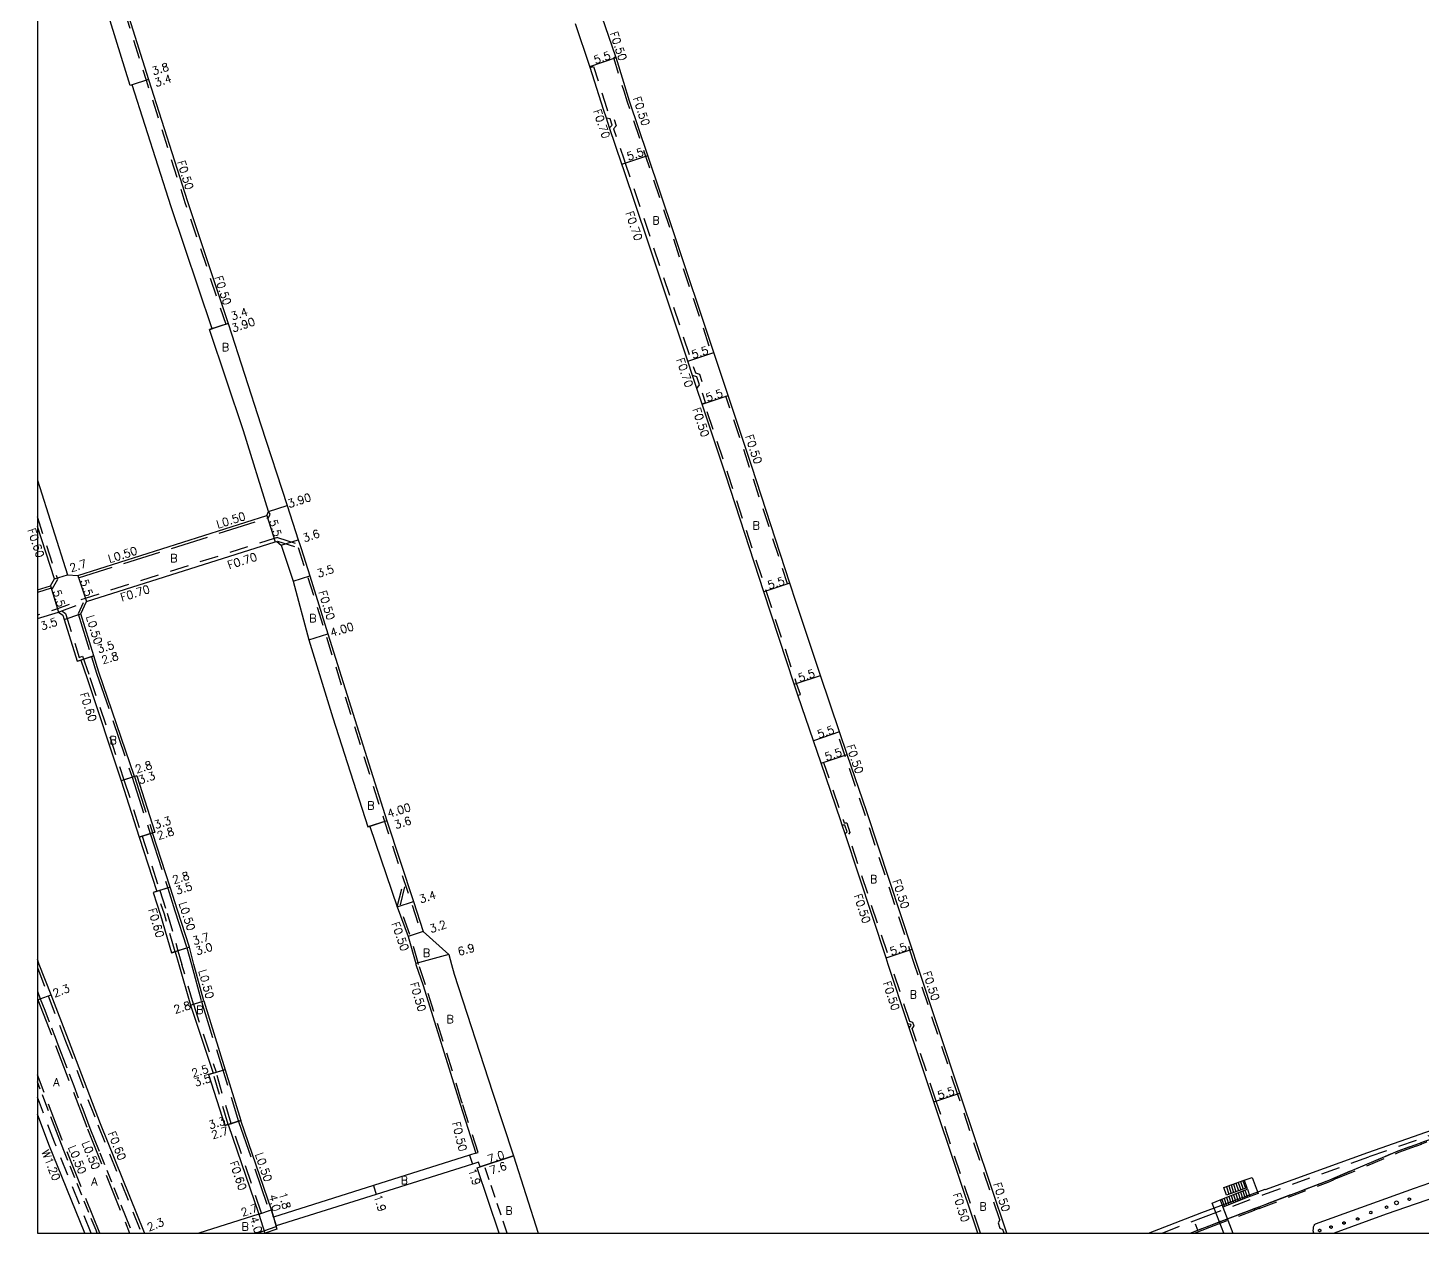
# Model space of a CAD drawing. Header units: metres. Extents: x -4002 to -3199, y -109200 to -108600.
# Drawn here: x -4001.9 to -3723.1, y -109200 to -108959.1 of the extents above; entities that cross this region are included whole.
import ezdxf

# ---------------------------------------------------------------- set-up
doc = ezdxf.new("R2010")
doc.units = ezdxf.units.M
doc.header["$LTSCALE"] = 2.5
for name, pattern in [('2213000', [1.5, 1, -0.5]), ('2227000', [2.5, 2, -0.5]), ('2232000', [2.5, 1.5, -1]), ('2233000', [4, 3, -1]), ('6301000', [1, 0.5, -0.5])]:
    doc.linetypes.add(name, pattern=pattern)
doc.layers.get('0').update_dxf_attribs({"color": 150, "lineweight": 30})
for name, color, linetype in [('2101000', 177, 'Continuous'), ('2211000', 14, 'Continuous'), ('2211100', 7, 'Continuous'), ('2213000', 6, '2213000'), ('2226000', 10, 'Continuous'), ('2227000', 3, '2227000'), ('2232000', 4, '2232000'), ('2233000', 62, '2233000'), ('2235000', 7, 'Continuous'), ('2238000', 11, 'Continuous'), ('2239000', 3, 'Continuous'), ('5107000', 24, '2232000'), ('9107000', 111, 'Continuous'), ('9201100', 215, 'Continuous'), ('9201500', 222, 'Continuous'), ('9202100', 82, 'Continuous'), ('9202200', 155, '6301000'), ('9203500', 155, 'Continuous'), ('999', 7, 'Continuous')]:
    doc.layers.add(name, color=color, linetype=linetype)
doc.styles.add('Dm_Anotation', font='txt.shx', dxfattribs={"bigfont": 'pscdm.shx'})

# ---------------------------------------------------------------- blocks, each defined once
blk = doc.blocks.new('223900')
blk.add_lwpolyline([(-0.22, -0.37), (-0.44, -0.3), (-0.47, -0.27), (-0.48, -0.24), (-0.44, 0.01), (-0.48, 0.23), (-0.47, 0.27), (-0.45, 0.29), (-0.21, 0.38), (-0.04, 0.53), (0, 0.54), (0.03, 0.53), (0.22, 0.37), (0.44, 0.3), (0.47, 0.27), (0.48, 0.24), (0.44, -0.01), (0.48, -0.23), (0.47, -0.27), (0.45, -0.29), (0.21, -0.38), (0.04, -0.53), (0, -0.54), (-0.03, -0.53)], close=True)
blk = doc.blocks.new('223800')
at = {"color": 0, "linetype": 'Continuous'}
blk.add_circle((0, 0), 0.75, dxfattribs=at)

msp = doc.modelspace()

# ---------------------------------------------------------------- linework, layer by layer
at = {"layer": '2101000', "flags": 128}
for points in [[(-3882.74, -108969.94), (-3884.28, -108965), (-3884.32, -108964.86), (-3887.78, -108954.79), (-3888.16, -108953.68), (-3889.32, -108950.3), (-3898.98, -108921.28), (-3900.06, -108918.04), (-3900.46, -108916.81), (-3900.07, -108916.7), (-3896.16, -108915.27), (-3882.74, -108911.09)], [(-3829.83, -109146.27), (-3830.26, -109144.98), (-3838.47, -109120.18), (-3839.04, -109118.44), (-3839.34, -109117.55), (-3843.25, -109106.07), (-3844.78, -109101.57), (-3847.89, -109092.45), (-3848.63, -109090.26), (-3854.72, -109071.77), (-3862.31, -109048.48), (-3867.06, -109034.27), (-3868.11, -109031.14), (-3868.98, -109028.56), (-3869.94, -109025.68), (-3877.95, -109001.67), (-3882.74, -108987.45)], [(-4000, -109049.49), (-3993.96, -109068.38)], [(-3990.2, -109073.76), (-3952.46, -109061.8), (-3952.14, -109061.7), (-3951.22, -109062.47), (-3948.86, -109069.66), (-3945.7, -109081.36), (-3940.9, -109096.98), (-3933.92, -109118.8), (-3933.54, -109118.68), (-3928.04, -109134.79), (-3925.88, -109140.71), (-3924.34, -109146.13), (-3924.29, -109146.27)], [(-4000, -109071.41), (-3997.36, -109070.61), (-3996.57, -109069.21)], [(-3839.57, -109099.8), (-3843.41, -109088.54), (-3848.23, -109073.91), (-3849.5, -109070.05)], [(-3980.1, -109108.55), (-3976.48, -109119.83)], [(-3966.68, -109153.59), (-3959.3, -109177.51)]]:
    msp.add_lwpolyline(points, dxfattribs=at)
at = {"layer": '2101000'}
for points in [[(-3993.96, -109068.38), (-3991.9, -109068.53), (-3954.12, -109056.56), (-3953.77, -109055.73), (-3958.81, -109039.6), (-3965.57, -109019.38), (-3965.05, -109019.2), (-3973.24, -108994.83), (-3981.01, -108970.41), (-3981.42, -108970.54), (-3989.17, -108945.52), (-3990.07, -108945.07), (-3992.93, -108945.95), (-4000, -108948.22)], [(-3985.65, -108944.41), (-3977.76, -108969.38), (-3970.01, -108993.79), (-3961.87, -109018.14), (-3955.3, -109038.43), (-3950.07, -109054.53), (-3947.84, -109061.37), (-3947.53, -109062.33), (-3947.26, -109063.14), (-3945.5, -109068.57), (-3941.88, -109080.17), (-3936.93, -109096.04), (-3930.11, -109117.59), (-3924.79, -109133.71), (-3922.82, -109139.68), (-3917.69, -109144.27), (-3917.15, -109146.27)], [(-3882.74, -108987.45), (-3883.12, -108986.3), (-3885.56, -108979.06), (-3886.21, -108977.13), (-3886.79, -108975.4), (-3889.43, -108966.96), (-3889.49, -108966.76), (-3892.4, -108958.27)], [(-3849.5, -109070.05), (-3857.09, -109046.75), (-3861.85, -109032.53), (-3864.72, -109023.93), (-3872.76, -108999.83), (-3877.91, -108984.55), (-3881.56, -108973.7), (-3882.74, -108969.94)], [(-3996.57, -109069.21), (-4000, -109058.75)], [(-3987.69, -109087.88), (-3988.69, -109084.62), (-3991.3, -109076.22), (-3990.2, -109073.76)], [(-4000, -109077.16), (-3995.75, -109075.87), (-3994.9, -109076.48), (-3994.65, -109077.3), (-3992.04, -109085.66), (-3991.33, -109085.44), (-3990.06, -109089.12)], [(-3980.1, -109108.55), (-3980.58, -109108.7), (-3987.69, -109087.88)], [(-3990.06, -109089.12), (-3983.25, -109109.55), (-3979.63, -109120.83)], [(-3824.04, -109146.27), (-3825.04, -109143.25), (-3834.12, -109115.8), (-3838.04, -109104.3), (-3839.57, -109099.8)], [(-3979.63, -109120.83), (-3976.1, -109131.7), (-3976.81, -109131.93), (-3975.35, -109136.46), (-3973.15, -109143.96), (-3972.46, -109143.74), (-3971.73, -109146.27)], [(-3973.46, -109130.86), (-3976.96, -109119.98), (-3976.48, -109119.83)], [(-3968.68, -109146.27), (-3969.61, -109142.85), (-3972, -109135.45), (-3973.46, -109130.86)], [(-3777.8, -109200), (-3767.13, -109195.9), (-3754.44, -109191.21), (-3754.42, -109191.26), (-3733.95, -109183.87), (-3713.21, -109176.59), (-3683.67, -109166.64), (-3663.35, -109160.03), (-3653.75, -109156.97), (-3653.79, -109156.83), (-3638.95, -109152.19), (-3625.63, -109148.19), (-3625.59, -109148.32), (-3610.31, -109143.81), (-3591.84, -109138)], [(-3999.61, -109146.27), (-4000, -109145.26)], [(-3978.53, -109200), (-3978.56, -109199.92), (-3987.38, -109178.14), (-3993.79, -109161.39), (-3997.27, -109152.36), (-3999.61, -109146.27)], [(-3971.73, -109146.27), (-3969.38, -109154.42)], [(-3966.68, -109153.59), (-3968.68, -109146.27)], [(-3924.29, -109146.27), (-3922.87, -109150.49), (-3915.47, -109174.25), (-3912.32, -109184.04), (-3913.59, -109184.4), (-3932.81, -109190.5), (-3952.76, -109196.83)], [(-3917.15, -109146.27), (-3916.63, -109148.21), (-3908.96, -109171.82), (-3904.8, -109184.57), (-3899.88, -109200)], [(-3811.93, -109200), (-3820.72, -109173.75), (-3825.63, -109158.97), (-3825.9, -109158.14), (-3829.83, -109146.27)], [(-3806.13, -109200), (-3815.51, -109172.01), (-3824.04, -109146.27)], [(-3969.38, -109154.42), (-3964.84, -109168.02), (-3965.75, -109168.3), (-3962.49, -109178.49), (-3961.83, -109178.27)], [(-3990.5, -109200), (-3997.68, -109182.27), (-4000, -109176.21)], [(-3961.83, -109178.27), (-3955.74, -109196.21), (-3967.69, -109200)], [(-3952.76, -109196.83), (-3953.19, -109195.33), (-3959.3, -109177.51)], [(-3911.76, -109185.81), (-3913.01, -109186.21), (-3932.24, -109192.31), (-3952.27, -109198.56), (-3952.23, -109198.69), (-3952.09, -109199.18), (-3954.46, -109200)], [(-3907.65, -109200), (-3912.02, -109186.93), (-3911.45, -109186.74), (-3911.76, -109185.81)]]:
    msp.add_lwpolyline(points, dxfattribs=at)
at = {"layer": '2211000'}
msp.add_lwpolyline([(-3762.73, -109200), (-3765.04, -109194), (-3763.44, -109193.37), (-3758.75, -109191.5), (-3758.03, -109191.24), (-3758.14, -109190.93), (-3762.18, -109192.39), (-3762.7, -109190.89), (-3758.65, -109189.43), (-3757.08, -109188.86), (-3755.89, -109192.09), (-3758.06, -109192.88), (-3762.9, -109194.81), (-3760.9, -109200)], dxfattribs=at)
at = {"layer": '2211100'}
for points in [[(-3762.18, -109192.39), (-3762.7, -109190.89)], [(-3762.23, -109190.72), (-3761.71, -109192.22)], [(-3761.75, -109190.55), (-3761.24, -109192.05)], [(-3761.28, -109190.38), (-3760.77, -109191.88)], [(-3760.81, -109190.21), (-3760.3, -109191.71)], [(-3760.34, -109190.04), (-3759.83, -109191.54)], [(-3759.87, -109189.87), (-3759.36, -109191.37)], [(-3759.4, -109189.7), (-3758.89, -109191.2)], [(-3758.93, -109189.53), (-3758.43, -109191.03)], [(-3758.65, -109189.43), (-3758.14, -109190.93)], [(-3758.03, -109191.24), (-3757.51, -109192.69)], [(-3763.44, -109193.37), (-3762.9, -109194.81)], [(-3763.15, -109193.25), (-3762.63, -109194.7)], [(-3762.68, -109193.06), (-3762.17, -109194.52)], [(-3762.22, -109192.88), (-3761.7, -109194.33)], [(-3761.75, -109192.7), (-3761.24, -109194.15)], [(-3761.29, -109192.51), (-3760.77, -109193.96)], [(-3760.82, -109192.33), (-3760.31, -109193.78)], [(-3760.36, -109192.14), (-3759.84, -109193.59)], [(-3759.89, -109191.96), (-3759.38, -109193.41)], [(-3759.43, -109191.77), (-3758.91, -109193.22)], [(-3758.96, -109191.59), (-3758.45, -109193.04)], [(-3758.5, -109191.41), (-3757.98, -109192.86)]]:
    msp.add_lwpolyline(points, dxfattribs=at)
at = {"layer": '2213000'}
for points in [[(-3769.46, -109200), (-3765.66, -109198.53), (-3741.98, -109189.52), (-3727.85, -109183.57), (-3724.24, -109182.26), (-3722.32, -109181.54), (-3719.47, -109180.59), (-3717.59, -109179.92), (-3698.55, -109174.34), (-3655.05, -109160.26), (-3641.6, -109156.02), (-3637.98, -109154.89), (-3624.58, -109150.75), (-3588.22, -109140.27), (-3584.75, -109139.21), (-3583.55, -109138.79), (-3582.64, -109138.4), (-3581.7, -109137.89), (-3580.72, -109137.26), (-3579.88, -109136.62), (-3579.15, -109135.82), (-3578.55, -109134.92), (-3578.25, -109134.42)], [(-3998.54, -109155.45), (-3996.46, -109160.85)], [(-3998.11, -109174.71), (-4000, -109169.78)], [(-3992.73, -109170.59), (-3990.94, -109175.25)], [(-3988.27, -109199.38), (-3994.72, -109183.46)], [(-3987.51, -109183.95), (-3983.3, -109194.34)], [(-3906.07, -109200), (-3910.59, -109186.46), (-3911.45, -109186.74)]]:
    msp.add_lwpolyline(points, dxfattribs=at)
at = {"layer": '2226000'}
msp.add_lwpolyline([(-3744.75, -109200), (-3744.86, -109199.52), (-3744.82, -109199.06), (-3744.78, -109198.72), (-3744.64, -109198.48), (-3744.51, -109198.3), (-3744.37, -109198.17), (-3724.59, -109191.03), (-3701.63, -109183.05), (-3679.26, -109175.64), (-3651.61, -109166.79), (-3634.91, -109161.61), (-3623.07, -109157.9), (-3607.86, -109153.4), (-3598.2, -109150.69), (-3588.42, -109147.68), (-3586.39, -109147.27), (-3585.52, -109150.05), (-3603.7, -109155.36), (-3627.68, -109162.45), (-3652.93, -109170.28), (-3682.47, -109179.74), (-3730.29, -109196.21), (-3740.65, -109200)], dxfattribs=at)
at = {"layer": '2227000'}
for points in [[(-4000, -109151.66), (-3999.41, -109153.18), (-3998.54, -109155.45)], [(-3996.46, -109160.85), (-3995.9, -109162.3), (-3992.73, -109170.59)], [(-3994.72, -109183.46), (-3995.54, -109181.41), (-3998.11, -109174.71)], [(-3990.94, -109175.25), (-3989.51, -109179), (-3987.51, -109183.95)], [(-3765.66, -109198.53), (-3741.98, -109189.52), (-3727.85, -109183.57), (-3724.24, -109182.26)], [(-3983.3, -109194.34), (-3981.01, -109200)], [(-3988.02, -109200), (-3988.27, -109199.38)]]:
    msp.add_lwpolyline(points, dxfattribs=at)
at = {"layer": '2232000', "flags": 128}
for points in [[(-3985.77, -108943.96), (-3986.16, -108944.07), (-3986.25, -108944.1), (-3986.12, -108944.55), (-3978.24, -108969.53), (-3970.48, -108993.94), (-3962.34, -109018.3), (-3961.87, -109018.14)], [(-3884.32, -108964.86), (-3884.8, -108965.03), (-3884.75, -108965.16), (-3882.74, -108971.62)], [(-3889.43, -108966.96), (-3888.76, -108966.75), (-3886.13, -108975.19), (-3885.68, -108976.51), (-3884.9, -108976.63), (-3884.23, -108978.63), (-3884.77, -108979.22), (-3882.74, -108985.26)], [(-3882.74, -108971.62), (-3882.04, -108973.85), (-3878.38, -108984.71), (-3873.24, -108999.99), (-3865.2, -109024.09), (-3864.72, -109023.93)], [(-3885.56, -108979.06), (-3885.02, -108978.47), (-3885.43, -108977.25), (-3886.21, -108977.13)], [(-3882.74, -108985.26), (-3882.46, -108986.08), (-3877.28, -109001.45), (-3869.28, -109025.45), (-3868.42, -109028), (-3867.6, -109028.26), (-3866.85, -109030.48), (-3867.34, -109031.24), (-3866.4, -109034.05), (-3866.59, -109034.11), (-3867.06, -109034.27)], [(-3868.11, -109031.14), (-3867.62, -109030.39), (-3868.15, -109028.82), (-3868.98, -109028.56)], [(-3847.89, -109092.45), (-3847.41, -109092.29), (-3848.16, -109090.1), (-3854.24, -109071.62), (-3861.84, -109048.32), (-3866.59, -109034.11)], [(-3849.5, -109070.05), (-3849.97, -109070.21), (-3857.56, -109046.91), (-3862.32, -109032.68), (-3861.85, -109032.53)], [(-3997.36, -109070.61), (-3997.21, -109071.08), (-3997.18, -109071.18), (-3996.95, -109071.11), (-3995.92, -109069.28), (-4000, -109056.82)], [(-3951.99, -109060.92), (-3952.67, -109061.14), (-3990.43, -109073.1), (-3995.98, -109075.2), (-4000, -109076.43)], [(-3952.14, -109061.7), (-3951.99, -109061.66), (-3947.85, -109062.96), (-3947.26, -109063.14)], [(-3951.99, -109060.92), (-3947.53, -109062.33)], [(-3947.85, -109062.96), (-3945.97, -109068.72), (-3942.36, -109080.32), (-3937.41, -109096.19), (-3930.58, -109117.74), (-3926.69, -109129.53), (-3926.4, -109130.41), (-3925.26, -109133.87), (-3923.29, -109139.84), (-3922.82, -109139.68)], [(-3995.75, -109075.87), (-3995.08, -109075.61), (-3990.86, -109074.01), (-3990.2, -109073.76)], [(-3824.57, -109146.27), (-3825.52, -109143.41), (-3834.6, -109115.96), (-3838.51, -109104.46), (-3840.05, -109099.96), (-3839.57, -109099.8)], [(-3843.25, -109106.07), (-3842.77, -109105.91), (-3838.86, -109117.39), (-3838.68, -109117.96), (-3838.14, -109117.98), (-3837.5, -109119.93), (-3837.9, -109120.32), (-3829.79, -109144.82), (-3829.31, -109146.27)], [(-3838.47, -109120.18), (-3838.07, -109119.79), (-3838.51, -109118.46), (-3839.04, -109118.44)], [(-3928.04, -109134.79), (-3926.69, -109129.53)], [(-3972.46, -109143.74), (-3974.59, -109136.23), (-3976.1, -109131.7)], [(-3923.76, -109146.27), (-3923.86, -109145.98), (-3925.4, -109140.56), (-3927.51, -109134.76), (-3926.4, -109130.41)], [(-3961.83, -109178.27), (-3964.84, -109168.02)], [(-3961.26, -109178.09), (-3964.27, -109167.84)], [(-3807.55, -109197.36), (-3807.88, -109197.95), (-3807.51, -109199.04), (-3806.91, -109199.26)]]:
    msp.add_lwpolyline(points, dxfattribs=at)
at = {"layer": '2232000'}
for points in [[(-3995.08, -109075.61), (-3994.39, -109076.12), (-3991.65, -109084.91), (-3990.95, -109084.69), (-3989.49, -109088.93), (-3982.68, -109109.36), (-3979.06, -109120.64), (-3975.53, -109131.51), (-3974.02, -109136.05), (-3971.89, -109143.58), (-3971.11, -109146.27)], [(-3775.09, -109200), (-3766.81, -109196.78), (-3754.91, -109192.37), (-3733.66, -109184.7), (-3712.92, -109177.42), (-3683.4, -109167.47), (-3663.08, -109160.87), (-3652.7, -109157.56), (-3638.64, -109153.16), (-3626.07, -109149.39), (-3610.06, -109144.66), (-3591.59, -109138.86), (-3591.84, -109138)], [(-3968.81, -109154.25), (-3971.11, -109146.27)], [(-3912.32, -109184.04), (-3911.84, -109183.9), (-3915, -109174.09), (-3915.15, -109173.6), (-3922.39, -109150.34), (-3923.76, -109146.27)], [(-3811.41, -109200), (-3820.25, -109173.59), (-3825.06, -109159.07), (-3824.69, -109158.61), (-3824.93, -109157.88), (-3825.51, -109157.72), (-3829.31, -109146.27)], [(-3807.55, -109197.36), (-3815.98, -109172.16), (-3824.57, -109146.27)], [(-4000, -109146.93), (-3999.92, -109147.13), (-3997.83, -109152.57), (-3994.35, -109161.61), (-3987.93, -109178.36), (-3979.18, -109200)], [(-3968.81, -109154.25), (-3964.27, -109167.84)], [(-3825.63, -109158.97), (-3825.25, -109158.51), (-3825.32, -109158.29), (-3825.9, -109158.14)], [(-3955.74, -109196.21), (-3955.17, -109196.02), (-3961.26, -109178.09)], [(-3739.91, -109188.98), (-3727.74, -109183.85), (-3724.13, -109182.55), (-3723.2, -109182.2)], [(-3755.65, -109195.05), (-3741.87, -109189.81), (-3740.83, -109189.37)], [(-3768.61, -109200), (-3765.55, -109198.82), (-3756.57, -109195.4)], [(-3956.11, -109200), (-3954.69, -109199.55), (-3952.23, -109198.69)], [(-3806.66, -109200), (-3806.91, -109199.26)]]:
    msp.add_lwpolyline(points, dxfattribs=at)
at = {"layer": '2233000', "flags": 128}
for points in [[(-3991.9, -109068.53), (-3991.75, -109069), (-3953.75, -109056.97), (-3953.47, -109056.3), (-3953.77, -109055.73)], [(-3997.21, -109071.08), (-4000, -109071.94)], [(-3981.05, -109108.85), (-3977.44, -109120.14)], [(-3980.58, -109108.7), (-3976.96, -109119.98)], [(-3967.16, -109153.73), (-3959.77, -109177.66)]]:
    msp.add_lwpolyline(points, dxfattribs=at)
at = {"layer": '2233000'}
for points in [[(-3990.86, -109074.01), (-3991.83, -109076.19), (-3989.17, -109084.77), (-3988.16, -109088.04), (-3981.05, -109108.85)], [(-3977.44, -109120.14), (-3973.93, -109131.02), (-3972.48, -109135.6), (-3970.09, -109142.99), (-3969.19, -109146.27)], [(-3969.19, -109146.27), (-3967.16, -109153.73)], [(-4000, -109153.05), (-3999.88, -109153.36), (-3996.37, -109162.48), (-3989.98, -109179.18), (-3981.55, -109200)], [(-3987.48, -109200), (-3995.08, -109181.23), (-4000, -109168.38)], [(-3959.77, -109177.66), (-3953.67, -109195.48), (-3953.66, -109195.49), (-3953.19, -109195.33)]]:
    msp.add_lwpolyline(points, dxfattribs=at)
at = {"layer": '2235000'}
for points in [[(-3723.3, -109181.91), (-3722.32, -109181.54), (-3722.21, -109181.83), (-3723.2, -109182.2)], [(-3740.95, -109189.09), (-3740.03, -109188.7), (-3739.91, -109188.98), (-3740.83, -109189.37)], [(-3756.68, -109195.12), (-3755.76, -109194.77), (-3755.65, -109195.05), (-3756.57, -109195.4)]]:
    msp.add_lwpolyline(points, close=True, dxfattribs=at)
at = {"layer": '5107000'}
msp.add_lwpolyline([(-3989.21, -109200), (-3996.56, -109181.83), (-4000, -109172.85)], dxfattribs=at)
at = {"layer": '9107000'}
msp.add_lwpolyline([(-3769.46, -109200), (-3765.66, -109198.53), (-3741.98, -109189.52), (-3727.85, -109183.57), (-3724.24, -109182.26), (-3722.32, -109181.54), (-3719.47, -109180.59), (-3717.59, -109179.92), (-3698.55, -109174.34), (-3655.05, -109160.26), (-3641.6, -109156.02), (-3637.98, -109154.89), (-3624.58, -109150.75), (-3588.22, -109140.27), (-3584.75, -109139.21), (-3583.55, -109138.79), (-3582.64, -109138.4), (-3581.7, -109137.89), (-3580.72, -109137.26), (-3579.88, -109136.62), (-3579.15, -109135.82), (-3578.55, -109134.92), (-3578.25, -109134.42)], dxfattribs=at)
at = {"layer": '9201100', "flags": 128}
for points in [[(-3889.49, -108966.76), (-3884.28, -108965)], [(-3977.76, -108969.38), (-3981.42, -108970.54)], [(-3977.76, -108969.38), (-3981.01, -108970.41)], [(-3961.87, -109018.14), (-3965.57, -109019.38)], [(-3961.87, -109018.14), (-3965.05, -109019.2)], [(-3869.94, -109025.68), (-3864.72, -109023.93)], [(-3867.06, -109034.27), (-3861.85, -109032.53)], [(-3953.77, -109055.73), (-3950.07, -109054.53)], [(-3954.12, -109056.56), (-3952.46, -109061.8)], [(-3951.22, -109062.47), (-3947.84, -109061.37)], [(-3996.57, -109069.21), (-3993.96, -109068.38)], [(-3991.9, -109068.53), (-3990.2, -109073.76)], [(-3948.86, -109069.66), (-3945.5, -109068.57)], [(-3997.36, -109070.61), (-3995.75, -109075.87)], [(-3849.5, -109070.05), (-3854.72, -109071.77)], [(-3994.65, -109077.3), (-3991.3, -109076.22)], [(-3945.7, -109081.36), (-3941.88, -109080.17)], [(-3992.04, -109085.66), (-3988.69, -109084.62)], [(-3988.69, -109084.62), (-3991.33, -109085.44)], [(-3848.63, -109090.26), (-3843.41, -109088.54)], [(-3839.57, -109099.8), (-3844.78, -109101.57)], [(-3843.25, -109106.07), (-3838.04, -109104.3)], [(-3980.1, -109108.55), (-3983.25, -109109.55)], [(-3980.58, -109108.7), (-3983.25, -109109.55)], [(-3930.11, -109117.59), (-3933.92, -109118.8)], [(-3930.11, -109117.59), (-3933.54, -109118.68)], [(-3976.48, -109119.83), (-3979.63, -109120.83)], [(-3979.63, -109120.83), (-3976.96, -109119.98)], [(-3973.46, -109130.86), (-3976.81, -109131.93)], [(-3973.46, -109130.86), (-3976.1, -109131.7)], [(-3928.04, -109134.79), (-3924.79, -109133.71)], [(-3922.82, -109139.68), (-3925.88, -109140.71)], [(-3969.61, -109142.85), (-3973.15, -109143.96)], [(-3969.61, -109142.85), (-3972.46, -109143.74)], [(-3830.26, -109144.98), (-3825.04, -109143.25)], [(-3917.69, -109144.27), (-3924.34, -109146.13)], [(-3969.38, -109154.42), (-3966.68, -109153.59)], [(-3965.75, -109168.3), (-3962.45, -109167.28)], [(-3964.84, -109168.02), (-3962.45, -109167.28)], [(-3959.3, -109177.51), (-3962.49, -109178.49)], [(-3961.83, -109178.27), (-3959.3, -109177.51)]]:
    msp.add_lwpolyline(points, dxfattribs=at)
at = {"layer": '9201100'}
for points in [[(-3883.12, -108986.3), (-3877.91, -108984.55)], [(-4000, -109153.41), (-3999.41, -109153.18)], [(-3999.41, -109153.18), (-3997.27, -109152.36)], [(-3820.72, -109173.75), (-3815.51, -109172.01)], [(-3913.59, -109184.4), (-3913.01, -109186.21)], [(-3912.02, -109186.93), (-3904.8, -109184.57)], [(-3904.8, -109184.57), (-3911.45, -109186.74)], [(-3932.81, -109190.5), (-3932.24, -109192.31)], [(-3955.74, -109196.21), (-3953.19, -109195.33)], [(-3955.74, -109196.21), (-3954.53, -109200)], [(-3953.19, -109195.33), (-3952.09, -109199.18)], [(-3952.76, -109196.83), (-3952.27, -109198.56)], [(-3978.76, -109200), (-3978.56, -109199.92)]]:
    msp.add_lwpolyline(points, dxfattribs=at)
at = {"layer": '9202200'}
msp.add_lwpolyline([(-3767.94, -109199.41), (-3768.65, -109197.49)], dxfattribs=at)
at = {"layer": '999'}
msp.add_lwpolyline([(-4000, -109200), (-3200, -109200), (-3200, -108600), (-4000, -108600)], close=True, dxfattribs=at)

# ---------------------------------------------------------------- block references
at = {"layer": '2238000', "xscale": 0.5, "yscale": 0.5, "zscale": 0.5}
msp.add_blockref('223800', (-3728.2, -109193.94, 8.88), dxfattribs=at)
at = {"layer": '2239000', "xscale": 0.5, "yscale": 0.5, "zscale": 0.5}
for p in [(-3725.65, -109193.2, 8.88), (-3735.95, -109197.17, 8.88), (-3733.33, -109195.9, 8.88), (-3730.19, -109194.81, 8.88), (-3743.57, -109199.48, 8.88), (-3741.29, -109198.79, 8.88), (-3738.71, -109197.98, 8.88)]:
    msp.add_blockref('223900', p, dxfattribs=at)

# ---------------------------------------------------------------- texts
at = {"layer": '9201500', "style": 'Dm_Anotation'}
for s, rotation, p in [('5.5', 18.6777, (-3888.43, -108966.3)), ('3.8', 17.5274, (-3976.8, -108968.53)), ('3.4', 17.5274, (-3976.27, -108970.85)), ('5.5', 18.6108, (-3881.81, -108985.6)), ('3.4', 18.4794, (-3961, -109017.54)), ('3.90', 18.4794, (-3960.85, -109019.93)), ('5.5', 18.5021, (-3868.88, -109025.22)), ('5.5', 18.5015, (-3866, -109033.81)), ('3.90', 18.0226, (-3949.65, -109055.02)), ('5.5', 287.5764, (-3953.68, -109057.63)), ('3.6', 18.0226, (-3946.64, -109061.87)), ('2.7', 17.7199, (-3993.25, -109067.86)), ('3.5', 18.0226, (-3943.79, -109068.96)), ('5.5', 288.0821, (-3991.45, -109069.59)), ('5.5', 18.2227, (-3853.66, -109071.32)), ('5.5', 286.9779, (-3996.93, -109071.68)), ('3.5', 17.8305, (-3999.1, -109079.49)), ('4.00', 17.3138, (-3941.14, -109080.81)), ('3.5', 17.2135, (-3987.75, -109084.1)), ('2.8', 17.2135, (-3986.88, -109086.28)), ('5.5', 18.2229, (-3847.57, -109089.81)), ('5.5', 18.8091, (-3843.72, -109101.11)), ('5.5', 18.8098, (-3842.19, -109105.61)), ('2.8', 17.5792, (-3980.15, -109108.1)), ('3.3', 17.5792, (-3979.54, -109110.25)), ('4.00', 17.5831, (-3929.73, -109116.97)), ('3.3', 17.5792, (-3976.37, -109119.22)), ('3.6', 17.5831, (-3928.33, -109119.23)), ('2.8', 17.5792, (-3975.77, -109121.37)), ('2.8', 17.5792, (-3972.72, -109130.23)), ('3.5', 17.5792, (-3972.1, -109132.36)), ('3.4', 18.2512, (-3923.35, -109134.08)), ('3.2', 18.5769, (-3921.27, -109140.01)), ('3.7', 17.3754, (-3968.7, -109142.43)), ('3.0', 17.3754, (-3968.07, -109144.47)), ('6.9', 15.5992, (-3915.7, -109144.54)), ('5.5', 18.3288, (-3829.2, -109144.52)), ('2.3', 21.0627, (-3996.55, -109152.9)), ('2.8', 17.173, (-3972.45, -109156.14)), ('2.5', 17.1476, (-3968.88, -109168.86)), ('3.5', 17.1476, (-3968.37, -109170.73)), ('5.5', 18.5152, (-3819.67, -109173.29)), ('3.3', 17.1476, (-3965.49, -109179.23)), ('2.7', 16.7372, (-3964.93, -109181.22)), ('7.0', 18.0926, (-3909.68, -109186.06)), ('1.9', 287.6026, (-3913.86, -109187.35)), ('7.6', 18.0926, (-3909.26, -109188.28)), ('2.7', 19.0346, (-3958.96, -109196.71)), ('4.0', 285.9127, (-3953.78, -109192.5)), ('1.8', 285.9127, (-3951.75, -109192.07)), ('1.9', 287.6026, (-3932.75, -109192.6)), ('2.3', 22.1693, (-3977.68, -109199.67)), ('4.0', 287.6476, (-3957.53, -109196.95))]:
    msp.add_text(s, height=1.6, rotation=rotation, dxfattribs=at).set_placement(p)
at = {"layer": '9202100', "style": 'Dm_Anotation'}
for s, p in [('B', (-3876.99, -108998.33)), ('B', (-3963.11, -109023.7)), ('B', (-3856.98, -109059.32)), ('B', (-3973.43, -109065.87)), ('B', (-3945.63, -109077.88)), ('B', (-3985.56, -109102.25)), ('B', (-3934.03, -109115.31)), ('B', (-3833.48, -109130.04)), ('B', (-3922.9, -109144.78)), ('B', (-3825.54, -109153.11)), ('B', (-3968.22, -109156.14)), ('B', (-3918.18, -109158.03)), ('A', (-3996.81, -109170.6)), ('A', (-3989.22, -109190.46)), ('B', (-3927.34, -109190.24)), ('B', (-3811.61, -109195.47)), ('B', (-3906.42, -109196.3)), ('B', (-3959.16, -109199.5))]:
    msp.add_text(s, height=1.6, dxfattribs=at).set_placement(p)
at = {"layer": '9203500', "style": 'Dm_Anotation'}
for s, rotation, p in [('F0.50', 288.9355, (-3885.55, -108960.09)), ('F0.50', 288.6108, (-3880.92, -108973.09)), ('F0.70', 288.6141, (-3888.87, -108975.62)), ('F0.50', 287.6292, (-3972.07, -108985.82)), ('F0.70', 288.6141, (-3882.4, -108996.03)), ('F0.50', 288.4794, (-3964.6, -109008.92)), ('F0.70', 288.5013, (-3872.25, -109025.35)), ('F0.50', 288.5013, (-3869.02, -109035.29)), ('F0.50', 288.5018, (-3858.46, -109040.67)), ('L0.50', 17.5768, (-3963.9, -109059.13)), ('F0.60', 288.1416, (-4001.98, -109059.38)), ('L0.50', 17.5768, (-3985.55, -109066.04)), ('F0.70', 17.5765, (-3961.66, -109067.28)), ('F0.70', 17.5765, (-3983.1, -109073.74)), ('F0.50', 287.3139, (-3943.78, -109071.83)), ('L0.50', 287.2462, (-3990.27, -109076.75)), ('F0.60', 288.2487, (-3991.5, -109092.21)), ('F0.50', 288.8095, (-3838.23, -109102.62)), ('F0.50', 288.3105, (-3829, -109129.58)), ('F0.50', 288.3107, (-3836.75, -109132.5)), ('F0.60', 286.3775, (-3977.85, -109135.31)), ('L0.50', 287.9201, (-3971.74, -109134.04)), ('F0.50', 289.9774, (-3929.22, -109138.12)), ('L0.50', 285.2792, (-3967.78, -109147.55)), ('F0.50', 288.3382, (-3822.94, -109147.96)), ('F0.50', 286.5581, (-3925.49, -109150.1)), ('F0.50', 288.3382, (-3830.94, -109149.94)), ('F0.60', 292.032, (-3985.95, -109180.03)), ('F0.50', 284.3628, (-3917.09, -109177.96)), ('L0.50', 292.037, (-3993.87, -109182.85)), ('L0.50', 292.033, (-3991.15, -109181.95)), ('W1.20', 292.0393, (-3999.24, -109183.73)), ('F0.60', 288.7628, (-3961.56, -109185.9)), ('L0.50', 288.9198, (-3956.47, -109184.24)), ('F0.50', 288.3382, (-3808.86, -109190.16)), ('F0.50', 288.3382, (-3816.97, -109192.25))]:
    msp.add_text(s, height=1.6, rotation=rotation, dxfattribs=at).set_placement(p)

doc.saveas('drawing.dxf')
